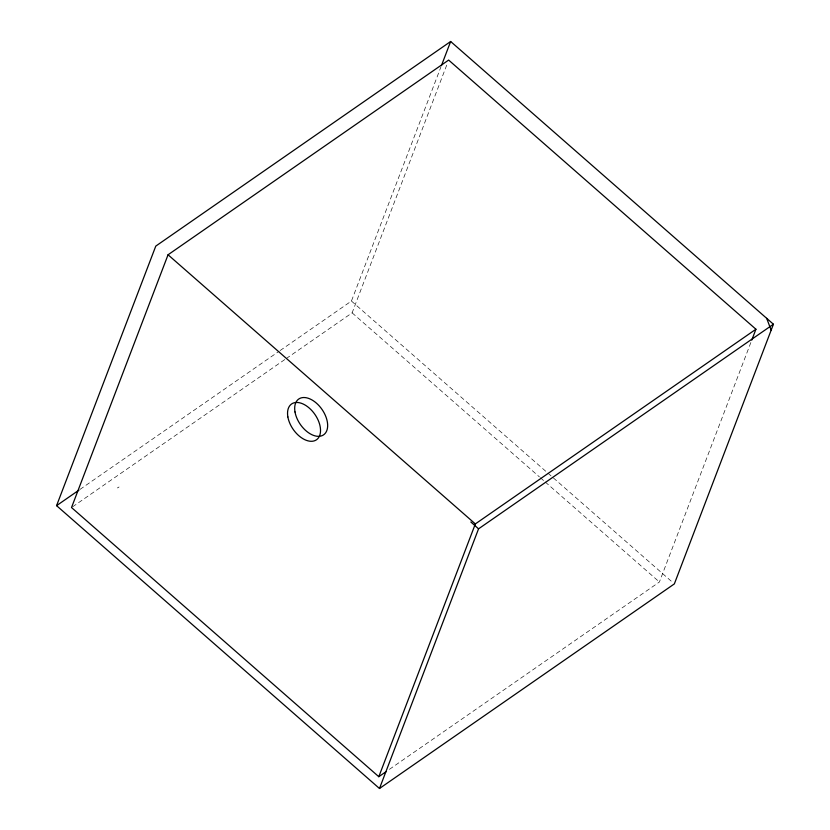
<?xml version="1.0" encoding="UTF-8"?>
<svg xmlns="http://www.w3.org/2000/svg" width="830" height="830" viewBox="0 0 830 830"><rect width="100%" height="100%" fill="white"/><g stroke="black" fill="none" stroke-linecap="round" stroke-linejoin="round"><path stroke-width="0.62" stroke-dasharray="4.15 3.11" d="M280.125 350.54L351.443 301.051L440.958 66.856M286.226 358.57L352.117 312.848L447.723 62.489M389.436 769.327L659.404 581.996L750.849 342.531M80.002 489.41L279.056 351.277M72.594 506.808L285.157 359.307M117.383 487.967L118.192 487.459M118.451 487.314L119.043 486.992M351.443 301.051L546.939 472.291M547.914 473.142L673.379 583.034M352.117 312.848L539.417 476.897M540.392 477.758L544.293 481.172M545.269 482.023L659.404 581.996"/><path stroke-width="1.25" d="M773.425 324.229L478.557 528.835L379.486 788.5L56.575 505.657L155.781 246.105L450.649 41.5L773.425 324.229L674.354 583.895L379.486 788.5M751.773 340.113L755.933 329.23L448.646 60.071L168.054 254.779L71.525 507.545L378.812 776.704L386.251 771.537M441.415 65.643L450.649 41.5M378.812 776.704L475.341 523.927L755.933 329.23M56.575 505.657L78.933 490.146M168.054 254.779L475.341 523.927M470.838 521.987L478.557 528.835M766.692 318.336L771.153 330.164M295.003 411.971A21.808 13.187 55.2 0 0 322.061 435.677A21.808 13.187 55.2 0 0 316.427 403.141A21.808 13.187 55.2 0 0 295.003 411.971M287.865 416.919A21.808 13.187 55.2 0 0 314.933 440.626A21.808 13.187 55.2 0 0 309.3 408.09A21.808 13.187 55.2 0 0 287.865 416.919"/></g></svg>
